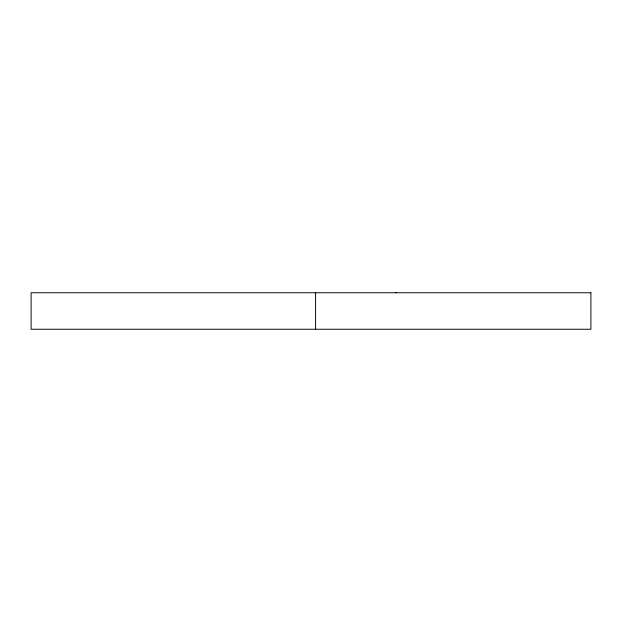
<?xml version="1.0" encoding="UTF-8"?>
<svg xmlns="http://www.w3.org/2000/svg" width="622" height="622" viewBox="0 0 622 622"><rect width="100%" height="100%" fill="white"/><g stroke="black" fill="none" stroke-linecap="round" stroke-linejoin="round"><path stroke-width="0.93" d="M396.152 292.752L395.693 292.752M315.587 292.752L315.587 329.248M590.9 292.752L31.1 292.752L31.1 329.248L590.9 329.248L590.9 292.752"/></g></svg>
